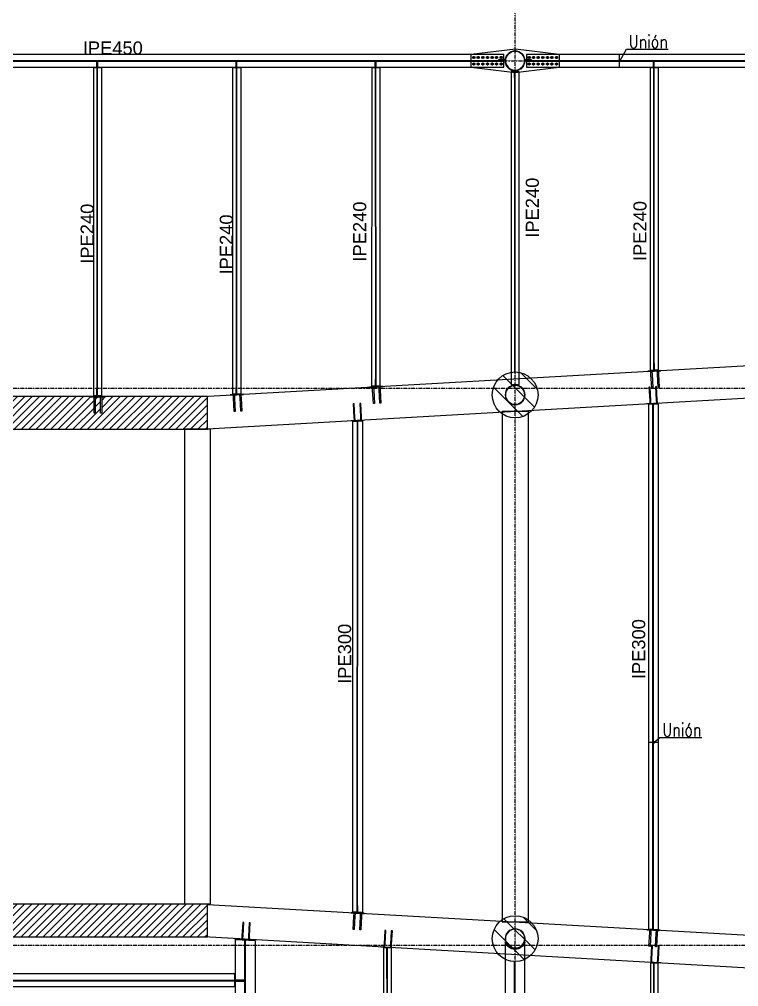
# Model space of a CAD drawing. Header units: millimetres. Extents: x -12345 to 95575, y -10691 to 31862.
# Drawn here: x 43429 to 54414, y 7867 to 22633 of the extents above; entities that cross this region are included whole.
import ezdxf
from ezdxf.enums import TextEntityAlignment as Align

# ---------------------------------------------------------------- set-up
doc = ezdxf.new("R2010")
doc.units = ezdxf.units.MM
doc.header["$LTSCALE"] = 0.9
doc.linetypes.add('DXK_LINE_DOT3', pattern=[5.9187, 2.979, -0.9799, 0.9799, -0.9799])
doc.layers.get('0').update_dxf_attribs({"color": 255})
for name, color, linetype, lineweight in [('E_COLUMNAS', 1, 'Continuous', 18), ('E_COLUMNAS-1', 1, 'Continuous', 25), ('E_TEXTO', 3, 'Continuous', 9), ('E_VIGAS-1', 254, 'Continuous', 25), ('E_VIGAS-2', 5, 'Continuous', 25), ('TUBO-REDONDO', 1, 'Continuous', 9)]:
    doc.layers.add(name, color=color, linetype=linetype, lineweight=lineweight)
for name, color, linetype in [('HCB-ACH_PANT', 253, 'Continuous'), ('HCB-EJES', 1, 'Continuous'), ('HCB_ALMA', 8, 'Continuous'), ('HCB_PANTALLAS', 6, 'Continuous'), ('HCB_VIGAS', 4, 'Continuous'), ('UNIÒN', 6, 'Continuous')]:
    doc.layers.add(name, color=color, linetype=linetype)
doc.styles.add('CNI_COTAS', font='romans.shx', dxfattribs={"width": 0.8})
doc.styles.add('VERDANA', font='arial.ttf')
doc.dimstyles.new('UNIÒN', dxfattribs={"dimscale": 0, "dimtxt": 200, "dimasz": 60, "dimexe": 4, "dimexo": 4, "dimgap": 15, "dimtad": 1, "dimdec": 0, "dimzin": 4, "dimdsep": 46, "dimtxsty": 'CNI_COTAS', "dimcen": -0.09, "dimclrd": 6, "dimclrt": 3, "dimadec": 0, "dimazin": 0, "dimtfac": 1, "dimtdec": 0, "dimtmove": 2, "dimatfit": 0, "dimfxl": 0.05, "dimtolj": 1, "dimtzin": 0, "dimarcsym": 0})

msp = doc.modelspace()

# ---------------------------------------------------------------- hatches: boundary and pattern name
at = {"layer": 'E_COLUMNAS'}
h = msp.add_hatch(dxfattribs=at)
h.set_pattern_fill('FP_23', color=256, scale=1000, style=0, pattern_type=2)
h.set_pattern_definition([(135, (82662.16, -140662), (-159.09903, -159.09903), [])])
h.paths.add_polyline_path([(51032.5, 16551.5), (51095.9, 16563.4), (51156.2, 16586.7), (51211.1, 16620.7), (51258.8, 16664.2), (51297.7, 16715.7), (51326.5, 16773.6), (51344.2, 16835.7), (51350.2, 16900), (51344.2, 16964.3), (51326.5, 17026.4), (51297.7, 17084.3), (51258.8, 17135.8), (51211.1, 17179.3), (51156.2, 17213.3), (51095.9, 17236.6), (51032.5, 17248.5), (50967.9, 17248.5), (50904.4, 17236.6), (50844.2, 17213.3), (50789.2, 17179.3), (50741.5, 17135.8), (50702.6, 17084.3), (50673.8, 17026.4), (50656.1, 16964.3), (50650.2, 16900), (50656.1, 16835.7), (50673.8, 16773.6), (50702.6, 16715.7), (50741.5, 16664.2), (50789.2, 16620.7), (50844.2, 16586.7), (50904.4, 16563.4), (50967.9, 16551.5)])
h = msp.add_hatch(dxfattribs=at)
h.set_pattern_fill('FP_24', color=256, scale=1000, style=0, pattern_type=2)
h.set_pattern_definition([(135, (82662.18, -140662), (-159.09903, -159.09903), [])])
h.paths.add_polyline_path([(51032.5, 8251.5), (51096, 8263.4), (51156.2, 8286.7), (51211.1, 8320.7), (51258.8, 8364.2), (51297.8, 8415.7), (51326.5, 8473.6), (51344.2, 8535.7), (51350.2, 8600), (51344.2, 8664.3), (51326.5, 8726.4), (51297.8, 8784.3), (51258.8, 8835.8), (51211.1, 8879.3), (51156.2, 8913.3), (51096, 8936.6), (51032.5, 8948.5), (50967.9, 8948.5), (50904.4, 8936.6), (50844.2, 8913.3), (50789.3, 8879.3), (50741.5, 8835.8), (50702.6, 8784.3), (50673.8, 8726.4), (50656.1, 8664.3), (50650.2, 8600), (50656.1, 8535.7), (50673.8, 8473.6), (50702.6, 8415.7), (50741.5, 8364.2), (50789.3, 8320.7), (50844.2, 8286.7), (50904.4, 8263.4), (50967.9, 8251.5)])
at = {"layer": 'HCB-ACH_PANT'}
h = msp.add_hatch(dxfattribs=at)
h.set_pattern_fill('ANSI31', color=256, scale=25)
h.set_pattern_definition([(45, (-13332.36, -5955.66), (-56.1266, 56.1266), [])])
h.paths.add_polyline_path([(46300.2, 16875.2), (44724.4, 16875.2), (44724.4, 16869.2), (44686.5, 16869.2), (44686.5, 16823.7), (44686.5, 16619.2), (44670.5, 16619.2), (44670.5, 16823.7), (44670.5, 16869.2), (44586.5, 16869.2), (44586.5, 16823.7), (44586.5, 16619.2), (44570.5, 16619.2), (44570.5, 16823.7), (44570.5, 16869.2), (44524.4, 16869.2), (42599.5, 16871.1), (42599.5, 16869.2), (42561.5, 16869.2), (42561.5, 16823.7), (42561.5, 16619.2), (42545.5, 16619.2), (42545.5, 16823.7), (42545.5, 16869.2), (42500, 16869.2), (42500, 14031.2), (42556.2, 14031.2), (42556.2, 14015.2), (42500, 14015.2), (42500, 13931.2), (42556.2, 13931.2), (42556.2, 13915.2), (42500, 13915.2), (42500, 11581.2), (42556.2, 11581.2), (42556.2, 11565.2), (42500, 11565.2), (42500, 11481.2), (42556.2, 11481.2), (42556.2, 11465.2), (42500, 11465.2), (42500, 8625.2), (46300.2, 8625.2), (46300.2, 9125.2), (42700.2, 9125.2), (42700.2, 16375.2), (46300.2, 16375.2)])
h.paths.add_polyline_path([(42445.5, 16823.7), (42445.5, 16869.2), (42399.5, 16869.2), (40474.4, 16872.3), (40474.4, 16869.2), (40436.5, 16869.2), (40436.5, 16823.7), (40436.5, 16619.2), (40420.5, 16619.2), (40420.5, 16823.7), (40420.5, 16869.2), (40336.5, 16869.2), (40336.5, 16823.7), (40336.5, 16619.2), (40320.5, 16619.2), (40320.5, 16823.7), (40320.5, 16869.2), (40274.4, 16869.2), (39468.1, 16872.2), (39468.1, 16869.2), (39430.2, 16869.2), (39430.2, 16823.7), (39430.2, 16619.2), (39414.2, 16619.2), (39414.2, 16823.7), (39414.2, 16869.2), (39330.2, 16869.2), (39330.2, 16823.7), (39330.2, 16619.2), (39314.2, 16619.2), (39314.2, 16823.7), (39314.2, 16869.2), (39268.1, 16869.2), (38904.8, 16873), (38904.8, 16869.2), (38866.9, 16869.2), (38866.9, 16823.7), (38866.9, 16619.2), (38850.9, 16619.2), (38850.9, 16823.7), (38850.9, 16869.2), (38766.9, 16869.2), (38766.9, 16823.7), (38766.9, 16619.2), (38750.9, 16619.2), (38750.9, 16823.7), (38750.9, 16869.2), (38700.2, 16869.2), (38700.2, 16375.2), (42300.2, 16375.2), (42300.2, 14069.1), (42306.2, 14069.1), (42306.2, 14031.2), (42351.7, 14031.2), (42500, 14031.2), (42500, 16869.2), (42461.5, 16869.2), (42461.5, 16823.7), (42461.5, 16619.2), (42445.5, 16619.2)])
h.paths.add_polyline_path([(42500, 11465.2), (42351.7, 11465.2), (42306.2, 11465.2), (42306.2, 11419.1), (42300.2, 9125.2), (38700.2, 9125.2), (38700.2, 8625.2), (42500, 8625.2)])
h.paths.add_polyline_path([(42500, 13915.2), (42351.7, 13915.2), (42306.2, 13915.2), (42306.2, 13869.1), (42303.4, 11619.1), (42306.2, 11619.1), (42306.2, 11581.2), (42351.7, 11581.2), (42500, 11581.2)])
h.paths.add_polyline_path([(42500, 14015.2), (42351.7, 14015.2), (42314.2, 14015.2), (42308.5, 14017.5), (42307.7, 14019.5), (42306.2, 14023.2), (42306.2, 13923.2), (42307.7, 13926.8), (42308.5, 13928.8), (42314.2, 13931.2), (42351.7, 13931.2), (42500, 13931.2)])
h.paths.add_polyline_path([(42500, 11565.2), (42351.7, 11565.2), (42314.2, 11565.2), (42308.5, 11567.5), (42307.7, 11569.5), (42306.2, 11573.2), (42306.2, 11473.2), (42307.7, 11476.8), (42308.5, 11478.8), (42314.2, 11481.2), (42351.7, 11481.2), (42500, 11481.2)])

# ---------------------------------------------------------------- linework, layer by layer
at = {"color": 1, "linetype": 'Continuous'}
for centre, radius, start, end in [((50367.4, 22050.1), 11.5, 18.0268, 198.0268), ((50367.4, 22050.1), 11.5, 198.0268, 18.0268), ((50367.4, 22050.1), 10, 90.0268, 270.0268), ((50367.4, 22050.1), 10, 270.0268, 90.0268), ((50437.4, 22050.1), 11.5, 18.0268, 198.0268), ((50437.4, 22050.1), 11.5, 198.0268, 18.0268), ((50437.4, 22050.1), 10, 90.0268, 270.0268), ((50437.4, 22050.1), 10, 270.0268, 90.0268), ((50507.4, 22050.1), 11.5, 18.0268, 198.0268), ((50507.4, 22050.1), 11.5, 198.0268, 18.0268), ((50507.4, 22050.1), 10, 90.0268, 270.0268), ((50507.4, 22050.1), 10, 270.0268, 90.0268), ((50577.4, 22050.2), 11.5, 18.0268, 198.0268), ((50577.4, 22050.2), 11.5, 198.0268, 18.0268), ((50577.4, 22050.2), 10, 90.0268, 270.0268), ((50577.4, 22050.2), 10, 270.0268, 90.0268), ((50647.4, 22050.2), 11.5, 18.0268, 198.0268), ((50647.4, 22050.2), 11.5, 198.0268, 18.0268), ((50647.4, 22050.2), 10, 90.0268, 270.0268), ((50647.4, 22050.2), 10, 270.0268, 90.0268), ((50717.4, 22050.2), 11.5, 18.0268, 198.0268), ((50717.4, 22050.2), 11.5, 198.0268, 18.0268), ((50717.4, 22050.2), 10, 90.0268, 270.0268), ((50717.4, 22050.2), 10, 270.0268, 90.0268), ((50787.4, 22050.3), 11.5, 18.0268, 198.0268), ((50787.4, 22050.3), 11.5, 198.0268, 18.0268), ((50787.4, 22050.3), 10, 90.0268, 270.0268), ((50787.4, 22050.3), 10, 270.0268, 90.0268), ((51212.4, 22049.8), 11.5, 18.0268, 198.0268), ((51212.4, 22049.8), 11.5, 198.0268, 18.0268), ((51212.4, 22049.8), 10, 90.0268, 270.0268), ((51212.4, 22049.8), 10, 270.0268, 90.0268), ((51282.4, 22049.8), 11.5, 18.0268, 198.0268), ((51282.4, 22049.8), 11.5, 198.0268, 18.0268), ((51282.4, 22049.8), 10, 90.0268, 270.0268), ((51282.4, 22049.8), 10, 270.0268, 90.0268), ((51352.4, 22049.9), 11.5, 18.0268, 198.0268), ((51352.4, 22049.9), 11.5, 198.0268, 18.0268), ((51352.4, 22049.9), 10, 90.0268, 270.0268), ((51352.4, 22049.9), 10, 270.0268, 90.0268), ((51422.4, 22049.9), 11.5, 18.0268, 198.0268), ((51422.4, 22049.9), 11.5, 198.0268, 18.0268), ((51422.4, 22049.9), 10, 90.0268, 270.0268), ((51422.4, 22049.9), 10, 270.0268, 90.0268), ((51492.4, 22049.9), 11.5, 18.0268, 198.0268), ((51492.4, 22049.9), 11.5, 198.0268, 18.0268), ((51492.4, 22049.9), 10, 90.0268, 270.0268), ((51492.4, 22049.9), 10, 270.0268, 90.0268), ((51562.4, 22050), 11.5, 18.0268, 198.0268), ((51562.4, 22050), 11.5, 198.0268, 18.0268), ((51562.4, 22050), 10, 90.0268, 270.0268), ((51562.4, 22050), 10, 270.0268, 90.0268), ((51632.4, 22050), 11.5, 18.0268, 198.0268), ((51632.4, 22050), 11.5, 198.0268, 18.0268), ((51632.4, 22050), 10, 90.0268, 270.0268), ((51632.4, 22050), 10, 270.0268, 90.0268), ((50367.4, 21950.1), 11.5, 18.0268, 198.0268), ((50367.4, 21950.1), 11.5, 198.0268, 18.0268), ((50367.4, 21950.1), 10, 90.0268, 270.0268), ((50367.4, 21950.1), 10, 270.0268, 90.0268), ((50437.4, 21950.1), 11.5, 18.0268, 198.0268), ((50437.4, 21950.1), 11.5, 198.0268, 18.0268), ((50437.4, 21950.1), 10, 90.0268, 270.0268), ((50437.4, 21950.1), 10, 270.0268, 90.0268), ((50507.4, 21950.1), 11.5, 18.0268, 198.0268), ((50507.4, 21950.1), 11.5, 198.0268, 18.0268), ((50507.4, 21950.1), 10, 90.0268, 270.0268), ((50507.4, 21950.1), 10, 270.0268, 90.0268), ((50577.4, 21950.2), 11.5, 18.0268, 198.0268), ((50577.4, 21950.2), 11.5, 198.0268, 18.0268), ((50577.4, 21950.2), 10, 90.0268, 270.0268), ((50577.4, 21950.2), 10, 270.0268, 90.0268), ((50647.4, 21950.2), 11.5, 18.0268, 198.0268), ((50647.4, 21950.2), 11.5, 198.0268, 18.0268), ((50647.4, 21950.2), 10, 90.0268, 270.0268), ((50647.4, 21950.2), 10, 270.0268, 90.0268), ((50717.4, 21950.2), 11.5, 18.0268, 198.0268), ((50717.4, 21950.2), 11.5, 198.0268, 18.0268), ((50717.4, 21950.2), 10, 90.0268, 270.0268), ((50717.4, 21950.2), 10, 270.0268, 90.0268), ((50787.4, 21950.3), 11.5, 18.0268, 198.0268), ((50787.4, 21950.3), 11.5, 198.0268, 18.0268), ((50787.4, 21950.3), 10, 90.0268, 270.0268), ((50787.4, 21950.3), 10, 270.0268, 90.0268), ((51212.4, 21949.8), 11.5, 18.0268, 198.0268), ((51212.4, 21949.8), 11.5, 198.0268, 18.0268), ((51212.4, 21949.8), 10, 90.0268, 270.0268), ((51212.4, 21949.8), 10, 270.0268, 90.0268), ((51282.4, 21949.8), 11.5, 18.0268, 198.0268), ((51282.4, 21949.8), 11.5, 198.0268, 18.0268), ((51282.4, 21949.8), 10, 90.0268, 270.0268), ((51282.4, 21949.8), 10, 270.0268, 90.0268), ((51352.4, 21949.9), 11.5, 18.0268, 198.0268), ((51352.4, 21949.9), 11.5, 198.0268, 18.0268), ((51352.4, 21949.9), 10, 90.0268, 270.0268), ((51352.4, 21949.9), 10, 270.0268, 90.0268), ((51422.4, 21949.9), 11.5, 18.0268, 198.0268), ((51422.4, 21949.9), 11.5, 198.0268, 18.0268), ((51422.4, 21949.9), 10, 90.0268, 270.0268), ((51422.4, 21949.9), 10, 270.0268, 90.0268), ((51492.4, 21949.9), 11.5, 18.0268, 198.0268), ((51492.4, 21949.9), 11.5, 198.0268, 18.0268), ((51492.4, 21949.9), 10, 90.0268, 270.0268), ((51492.4, 21949.9), 10, 270.0268, 90.0268), ((51562.4, 21950), 11.5, 18.0268, 198.0268), ((51562.4, 21950), 11.5, 198.0268, 18.0268), ((51562.4, 21950), 10, 90.0268, 270.0268), ((51562.4, 21950), 10, 270.0268, 90.0268), ((51632.4, 21950), 11.5, 18.0268, 198.0268), ((51632.4, 21950), 11.5, 198.0268, 18.0268), ((51632.4, 21950), 10, 90.0268, 270.0268), ((51632.4, 21950), 10, 270.0268, 90.0268)]:
    msp.add_arc(centre, radius, start, end, dxfattribs=at)
at = {"layer": 'E_COLUMNAS', "linetype": 'Continuous'}
for centre, radius in [((51000, 16900), 152.5), ((51000, 16900), 142.5), ((51000, 8600), 152.5), ((51000, 8600), 142.5)]:
    msp.add_circle(centre, radius, dxfattribs=at)
at = {"layer": 'E_COLUMNAS-1'}
for centre in [(51000, 16900), (51000, 8600)]:
    msp.add_circle(centre, 350, dxfattribs=at)
at = {"layer": 'E_VIGAS-1', "color": 30, "true_color": 0xf26722}
for p, q in [((50800, 16649.9), (50800, 8856.7)), ((50800, 16649.9), (51200, 16649.9)), ((51200, 16649.9), (51200, 8856.7)), ((46300.2, 9123.1), (59506.1, 8370.3)), ((50800, 8856.7), (51200, 8856.7))]:
    msp.add_line(p, q, dxfattribs=at)
msp.add_lwpolyline([(46350.2, 9128.5), (46350.2, 16375.2), (45950.2, 16375.2), (45950.2, 9128.5), (46350.2, 9128.5)], dxfattribs=at)
at = {"layer": 'E_VIGAS-2', "color": 30, "true_color": 0xf26722}
for p, q in [((46224.6, 16875.2), (59500.2, 17630.6)), ((59500.2, 17129.8), (46300.2, 16378.7)), ((59508.9, 7869.3), (46250.7, 8625.2))]:
    msp.add_line(p, q, dxfattribs=at)
at = {"layer": 'HCB-EJES', "linetype": 'DXK_LINE_DOT3'}
for p, q in [((51000, -3906.8), (51000, 29407)), ((-6888.4, 22000), (90118.8, 22000)), ((-10844.5, 17000), (94075, 17000)), ((-10844.5, 8500), (94075, 8500))]:
    msp.add_line(p, q, dxfattribs=at)
at = {"layer": 'HCB_ALMA'}
for p, q in [((42661.5, 22004.7), (50831.4, 22004.6)), ((51161.6, 22004.7), (59331.4, 22004.6)), ((42661.5, 21995.3), (50831.4, 21995.3)), ((44618.3, 16887.9), (44618.3, 21895)), ((44624.5, 16887.9), (44624.5, 21895)), ((46743.3, 16921.3), (46743.3, 21900.3)), ((46749.5, 16921.3), (46749.5, 21895)), ((48871.6, 17036), (48868.3, 21895)), ((48878.3, 17036.2), (48874.5, 21895)), ((51161.6, 21995.3), (59331.4, 21995.3)), ((53118.3, 17284), (53118.3, 21895)), ((53124.5, 17284), (53124.5, 21895)), ((50996.9, 17238.5), (50996.9, 21849.5)), ((51003.1, 17238.5), (51003.1, 21849.5)), ((53105.4, 8751.7), (53105.4, 16749.3)), ((53112.5, 8751.7), (53112.5, 16749.3)), ((48588.1, 9009.3), (48591.6, 16499.1)), ((48595.2, 9009.3), (48599.2, 16499.5)), ((46871.5, 1766.1), (46871.5, 8567.1)), ((46883, 1766.1), (46883, 8567.1)), ((49046.7, 1708.4), (49043.1, 8449.4)), ((49053.8, 1708.4), (49050.2, 8449.4)), ((50990.7, 712.7), (50990.7, 8250)), ((51002.2, 712.7), (51002.2, 8250)), ((53121.4, 1708.3), (53117.9, 8217.1)), ((53128.5, 1708.3), (53125, 8217.1)), ((34159.1, 7967.2), (46714.5, 7967.1)), ((34159.1, 7957.8), (46714.5, 7957.8))]:
    msp.add_line(p, q, dxfattribs=at)
at = {"layer": 'HCB_PANTALLAS'}
msp.add_lwpolyline([(42700.1, 16375.3), (46300.1, 16375.3), (46300.1, 16875.3), (38700.1, 16875.3), (38700.1, 16375.3), (42300.1, 16375.3), (42300.1, 9125.3), (38700.1, 9125.3), (38700.1, 8625.3), (46300.1, 8625.3), (46300.1, 9125.3), (42700.1, 9125.3)], close=True, dxfattribs=at)
at = {"layer": 'HCB_VIGAS'}
msp.add_line((46293.1, 8625.2), (46285.9, 8625.6), dxfattribs=at)
at = {"layer": 'HCB_VIGAS', "color": 8}
msp.add_lwpolyline([(51672.4, 21900), (50999.9, 21817.9), (50327.4, 21900), (50327.4, 22100), (51004.7, 22183.3), (51672.4, 22100)], close=True, dxfattribs=at)
msp.add_lwpolyline([(51672.4, 21900), (50999.9, 21817.9), (50327.4, 21900), (50327.4, 22100), (51004.7, 22183.3), (51672.4, 22100)], close=True, dxfattribs=at)
at = {"layer": 'HCB_VIGAS'}
for points in [[(50327.4, 21905), (50827.4, 21905), (50827.4, 22095), (50327.4, 22095), (43172.5, 22095), (42672.5, 22095), (42672.5, 21905), (43172.5, 21905)], [(50367.4, 22032.7), (50352.4, 22041.4), (50352.4, 22058.7), (50367.4, 22067.4), (50382.4, 22058.7), (50382.4, 22041.4)], [(50437.4, 22032.8), (50422.4, 22041.4), (50422.4, 22058.7), (50437.4, 22067.4), (50452.4, 22058.8), (50452.4, 22041.4)], [(50507.4, 22032.8), (50492.4, 22041.5), (50492.4, 22058.8), (50507.4, 22067.4), (50522.4, 22058.8), (50522.4, 22041.5)], [(50577.4, 22032.8), (50562.4, 22041.5), (50562.4, 22058.8), (50577.4, 22067.5), (50592.4, 22058.8), (50592.4, 22041.5)], [(50647.4, 22032.9), (50632.4, 22041.5), (50632.4, 22058.8), (50647.4, 22067.5), (50662.4, 22058.9), (50662.4, 22041.5)], [(50717.4, 22032.9), (50702.4, 22041.6), (50702.4, 22058.9), (50717.4, 22067.5), (50732.4, 22058.9), (50732.4, 22041.6)], [(50846.3, 22014.6), (50747.5, 22014.9), (50747.4, 22004.9), (50845.4, 22004.6), (50847.4, 22004.6), (50847.5, 22014.6)], [(50787.4, 22032.9), (50772.4, 22041.6), (50772.4, 22058.9), (50787.4, 22067.6), (50802.4, 22058.9), (50802.4, 22041.6)], [(51152.4, 22004.7), (51154.4, 22004.7), (51252.4, 22004.7), (51252.4, 22014.7), (51153.5, 22014.7), (51152.4, 22014.7)], [(58827.5, 21905), (59327.5, 21905), (59327.5, 22095), (58827.5, 22095), (51672.4, 22095), (51172.4, 22095), (51172.4, 21905), (51672.4, 21905)], [(51212.4, 22032.5), (51197.4, 22041.1), (51197.3, 22058.5), (51212.3, 22067.1), (51227.3, 22058.5), (51227.4, 22041.2)], [(51282.4, 22032.5), (51267.4, 22041.2), (51267.3, 22058.5), (51282.3, 22067.2), (51297.3, 22058.5), (51297.4, 22041.2)], [(51352.4, 22032.5), (51337.4, 22041.2), (51337.3, 22058.5), (51352.3, 22067.2), (51367.3, 22058.5), (51367.4, 22041.2)], [(51422.4, 22032.6), (51407.4, 22041.2), (51407.3, 22058.6), (51422.3, 22067.2), (51437.3, 22058.6), (51437.4, 22041.2)], [(51492.4, 22032.6), (51477.4, 22041.3), (51477.3, 22058.6), (51492.3, 22067.3), (51507.3, 22058.6), (51507.4, 22041.3)], [(51562.4, 22032.6), (51547.4, 22041.3), (51547.3, 22058.6), (51562.3, 22067.3), (51577.3, 22058.6), (51577.4, 22041.3)], [(51632.4, 22032.7), (51617.4, 22041.3), (51617.3, 22058.7), (51632.3, 22067.3), (51647.3, 22058.7), (51647.4, 22041.3)], [(44565, 16885.2), (44565, 21895), (44685, 21895), (44685, 16885.2)], [(44608.5, 21905), (44618.5, 21905), (44618.5, 21995.3), (44608.5, 21995.3)], [(44618.5, 21895), (44625.6, 21895), (44625.6, 21985.3), (44618.5, 21985.3)], [(46690, 16911.7), (46690, 21895), (46810, 21895), (46810, 16918.5)], [(46733.5, 21905), (46743.5, 21905), (46743.5, 21995.3), (46733.5, 21995.3)], [(46743.5, 21895), (46750.6, 21895), (46750.6, 21985.3), (46743.5, 21985.3)], [(48814.3, 17032.6), (48815, 21895), (48935, 21895), (48935, 17039.4)], [(48858.5, 21905), (48868.5, 21905), (48868.5, 21995.3), (48858.5, 21995.3)], [(48868.5, 21895), (48875.6, 21895), (48875.6, 21985.3), (48868.5, 21985.3)], [(50367.4, 21932.7), (50352.4, 21941.4), (50352.4, 21958.7), (50367.4, 21967.4), (50382.4, 21958.7), (50382.4, 21941.4)], [(50437.4, 21932.8), (50422.4, 21941.4), (50422.4, 21958.7), (50437.4, 21967.4), (50452.4, 21958.8), (50452.4, 21941.4)], [(50507.4, 21932.8), (50492.4, 21941.5), (50492.4, 21958.8), (50507.4, 21967.4), (50522.4, 21958.8), (50522.4, 21941.5)], [(50577.4, 21932.8), (50562.4, 21941.5), (50562.4, 21958.8), (50577.4, 21967.5), (50592.4, 21958.8), (50592.4, 21941.5)], [(50647.4, 21932.9), (50632.4, 21941.5), (50632.4, 21958.8), (50647.4, 21967.5), (50662.4, 21958.9), (50662.4, 21941.5)], [(50717.4, 21932.9), (50702.4, 21941.6), (50702.4, 21958.9), (50717.4, 21967.5), (50732.4, 21958.9), (50732.4, 21941.6)], [(50787.4, 21932.9), (50772.4, 21941.6), (50772.4, 21958.9), (50787.4, 21967.6), (50802.4, 21958.9), (50802.4, 21941.6)], [(51212.4, 21932.5), (51197.4, 21941.1), (51197.4, 21958.5), (51212.4, 21967.1), (51227.4, 21958.5), (51227.4, 21941.2)], [(51282.4, 21932.5), (51267.4, 21941.2), (51267.4, 21958.5), (51282.4, 21967.2), (51297.4, 21958.5), (51297.4, 21941.2)], [(51352.4, 21932.5), (51337.4, 21941.2), (51337.4, 21958.5), (51352.4, 21967.2), (51367.4, 21958.5), (51367.4, 21941.2)], [(51422.4, 21932.6), (51407.4, 21941.2), (51407.4, 21958.6), (51422.4, 21967.2), (51437.4, 21958.6), (51437.4, 21941.2)], [(51492.4, 21932.6), (51477.4, 21941.3), (51477.4, 21958.6), (51492.4, 21967.3), (51507.4, 21958.6), (51507.4, 21941.3)], [(51562.4, 21932.6), (51547.4, 21941.3), (51547.4, 21958.6), (51562.4, 21967.3), (51577.4, 21958.6), (51577.4, 21941.3)], [(51632.4, 21932.7), (51617.4, 21941.3), (51617.4, 21958.7), (51632.4, 21967.3), (51647.4, 21958.7), (51647.4, 21941.3)], [(53065, 17274.4), (53065, 21895), (53185, 21895), (53185, 17281.3)], [(53108.5, 21905), (53118.5, 21905), (53118.5, 21995.3), (53108.5, 21995.3)], [(53118.5, 21895), (53125.6, 21895), (53125.6, 21985.3), (53118.5, 21985.3)], [(50986.9, 21846.3), (50986.9, 21737.5), (50996.9, 21737.5), (50996.9, 21845.3), (50996.9, 21847.5), (50986.9, 21847.5)], [(53122, 17267.7), (53116, 17267.3), (53116, 17277.9), (53116, 17377.9), (53122, 17377.9), (53122, 17277.9)], [(48871.7, 17025.8), (48865.7, 17025.5), (48865.6, 17036), (48865.6, 17136), (48871.6, 17136), (48871.6, 17036)], [(53026.1, 17256.2), (53225.7, 17267.6), (53225.4, 17273.6), (53025.7, 17262.2)], [(44619, 16875.2), (44613, 16875.2), (44613, 16885.2), (44613, 16985.2), (44619, 16985.2), (44619, 16885.2)], [(46747, 16904.9), (46741, 16904.6), (46741, 16915.1), (46741, 17015.1), (46747, 17015.1), (46747, 16915.1)], [(48775.7, 17014.4), (48975.4, 17025.7), (48975, 17031.7), (48775.4, 17020.3)], [(44524.4, 16869.2), (44724.4, 16869.2), (44724.4, 16875.2), (44524.4, 16875.2)], [(46651.1, 16893.5), (46850.7, 16904.8), (46850.4, 16910.8), (46650.7, 16899.5)], [(53012.3, 16766.6), (53212, 16778.1), (53212.3, 16772.1), (53012.7, 16760.6)], [(53037.5, 16752.1), (53037.5, 8749), (53187.5, 8740.5), (53187.5, 16760.6)], [(53108.9, 16766.1), (53103, 16765.8), (53102.9, 16756), (53102.9, 16656), (53108.9, 16656), (53108.9, 16756)], [(48495, 16509.5), (48694.7, 16521), (48695, 16515), (48495.4, 16503.5)], [(48520.2, 9006.6), (48520.2, 16495), (48670.2, 16503.6), (48670.2, 8998)], [(48591.6, 16509.1), (48585.7, 16508.7), (48585.6, 16498.9), (48585.6, 16398.9), (48591.6, 16398.9), (48591.6, 16498.9)], [(48591.6, 8992.5), (48585.7, 8992.8), (48585.6, 9002.7), (48585.6, 9102.7), (48591.6, 9102.7), (48591.6, 9002.7)], [(48495, 8992), (48694.7, 8980.6), (48695, 8986.6), (48495.4, 8998)], [(53012.3, 8734.5), (53212, 8723), (53212.3, 8729), (53012.7, 8740.5)], [(53108.9, 8735), (53103, 8735.3), (53102.9, 8745.1), (53102.9, 8845.1), (53108.9, 8845.1), (53108.9, 8745.1)], [(46715.8, 8604.6), (47045.7, 8585.8), (47045.7, 8579.8), (46715.8, 8598.6)], [(47030.8, 8570.7), (47030.8, 1708.3), (47001, 1708.3), (46760.6, 1708.3), (46730.8, 1708.3), (46730.8, 5563), (46730.8, 8587.8)], [(48949.3, 8477.3), (49149, 8465.9), (49148.6, 8459.9), (48949, 8471.4)], [(48990.2, 8459), (48990.2, 1708.4), (49110.2, 1708.4), (49110.2, 8452.1)], [(53024.1, 8245), (53223.8, 8233.6), (53223.4, 8227.6), (53023.8, 8239)], [(53065, 8226.7), (53065, 1708.4), (53185, 1708.4), (53185, 8219.8)], [(46861.5, 7960.2), (46861.5, 7967.3), (46718.1, 7967.2), (46718.1, 7960.1)], [(46871.5, 7950.2), (46871.5, 7960.2), (46730.8, 7960.1), (46730.8, 7950.1)]]:
    msp.add_lwpolyline(points, close=True, dxfattribs=at)
for points in [[(51060, 17050.2), (51060, 21825.2), (51060, 21837.5), (50940, 21837.5), (50940, 21825.2), (50940, 17050.2, -0.1686754)], [(50850, 8549.6), (50850, 1853.4), (50850, 1353.4), (50850, 1174.7), (51150, 1174.7), (51150, 1353.4), (51150, 1853.4), (51150, 8549.6, -0.7477657)]]:
    msp.add_lwpolyline(points, format="xyb", close=True, dxfattribs=at)
at = {"layer": 'HCB_VIGAS', "color": 5}
for points in [[(53076.6, 17257.6), (53080.1, 17259.3), (53083.8, 17258), (53085.9, 17257.3), (53088.5, 17251.8), (53090.7, 17214.3), (53102.3, 17010.1), (53086.3, 17009.2), (53074.7, 17213.4), (53072.5, 17250.8), (53074.6, 17256.6)], [(53176.4, 17263.3), (53179.9, 17265), (53183.6, 17263.7), (53185.7, 17263), (53188.4, 17257.4), (53190.5, 17220), (53202.1, 17015.8), (53186.1, 17014.9), (53174.5, 17219.1), (53172.4, 17256.5), (53174.4, 17262.3)], [(48826.2, 17015.7), (48829.7, 17017.4), (48833.4, 17016.1), (48835.5, 17015.4), (48838.2, 17009.9), (48840.3, 16972.5), (48851.9, 16768.3), (48835.9, 16767.4), (48824.3, 16971.6), (48822.2, 17009), (48824.2, 17014.8)], [(48926, 17021.4), (48929.6, 17023.1), (48933.3, 17021.8), (48935.3, 17021.1), (48938, 17015.6), (48940.1, 16978.1), (48951.8, 16774), (48935.8, 16773.1), (48924.2, 16977.2), (48922, 17014.7), (48924, 17020.5)], [(53062.6, 16771), (53066.3, 16769.7), (53069.9, 16771.4), (53071.8, 16772.4), (53073.9, 16778.1), (53071.7, 16815.6), (53060, 17019.7), (53044, 17018.8), (53055.7, 16814.7), (53057.9, 16777.2), (53060.6, 16771.7)], [(53162.5, 16776.7), (53166.2, 16775.4), (53169.7, 16777.1), (53171.7, 16778.1), (53173.7, 16783.9), (53171.5, 16821.3), (53159.8, 17025.5), (53143.8, 17024.6), (53155.6, 16820.4), (53157.7, 16783), (53160.4, 16777.4)], [(44574.9, 16867.7), (44578.5, 16869.2), (44582.2, 16867.7), (44584.2, 16866.8), (44586.5, 16861.2), (44586.5, 16823.7), (44586.5, 16619.2), (44570.5, 16619.2), (44570.5, 16823.7), (44570.5, 16861.2), (44572.9, 16866.8)], [(44674.9, 16867.7), (44678.5, 16869.2), (44682.2, 16867.7), (44684.2, 16866.8), (44686.5, 16861.2), (44686.5, 16823.7), (44686.5, 16619.2), (44670.5, 16619.2), (44670.5, 16823.7), (44670.5, 16861.2), (44672.9, 16866.8)], [(46701.6, 16894.8), (46705.1, 16896.5), (46708.8, 16895.2), (46710.9, 16894.5), (46713.5, 16889), (46715.7, 16851.6), (46727.3, 16647.4), (46711.3, 16646.5), (46699.7, 16850.7), (46697.5, 16888.1), (46699.6, 16893.9)], [(46801.4, 16900.5), (46804.9, 16902.2), (46808.6, 16900.9), (46810.7, 16900.2), (46813.4, 16894.7), (46815.5, 16857.2), (46827.1, 16653.1), (46811.1, 16652.2), (46799.5, 16856.3), (46797.4, 16893.8), (46799.4, 16899.6)], [(48545.3, 16513.9), (48549, 16512.6), (48552.6, 16514.3), (48554.6, 16515.3), (48556.6, 16521.1), (48554.4, 16558.5), (48542.7, 16762.7), (48526.7, 16761.8), (48538.4, 16557.6), (48540.6, 16520.2), (48543.3, 16514.7)], [(48645.2, 16519.7), (48648.9, 16518.4), (48652.4, 16520.1), (48654.4, 16521), (48656.4, 16526.8), (48654.2, 16564.3), (48642.5, 16768.4), (48626.5, 16767.5), (48638.3, 16563.3), (48640.4, 16525.9), (48643.1, 16520.4)], [(48545.3, 8987.6), (48549, 8988.9), (48552.6, 8987.2), (48554.6, 8986.3), (48556.6, 8980.5), (48554.4, 8943.1), (48542.7, 8738.9), (48526.7, 8739.8), (48538.4, 8944), (48540.6, 8981.4), (48543.3, 8986.9)], [(48645.2, 8981.9), (48648.9, 8983.2), (48652.4, 8981.5), (48654.4, 8980.5), (48656.4, 8974.8), (48654.2, 8937.3), (48642.5, 8733.2), (48626.5, 8734.1), (48638.3, 8938.2), (48640.4, 8975.7), (48643.1, 8981.2)], [(46830.4, 8599.7), (46833.9, 8598), (46837.6, 8599.2), (46839.7, 8600), (46842.3, 8605.5), (46844.5, 8642.9), (46856.2, 8847.1), (46840.2, 8848), (46828.5, 8643.8), (46826.4, 8606.4), (46828.4, 8600.6)], [(46930.2, 8593.9), (46933.7, 8592.2), (46937.4, 8593.5), (46939.5, 8594.2), (46942.2, 8599.8), (46944.3, 8637.2), (46956, 8841.4), (46940.1, 8842.3), (46928.3, 8638.1), (46926.2, 8600.7), (46928.2, 8594.9)], [(48999.8, 8476), (49003.3, 8474.2), (49007, 8475.5), (49009.1, 8476.3), (49011.8, 8481.8), (49013.9, 8519.2), (49025.6, 8723.4), (49009.7, 8724.3), (48997.9, 8520.1), (48995.8, 8482.7), (48997.8, 8476.9)], [(49099.6, 8470.2), (49103.2, 8468.5), (49106.9, 8469.8), (49108.9, 8470.5), (49111.6, 8476.1), (49113.8, 8513.5), (49125.5, 8717.7), (49109.5, 8718.6), (49097.8, 8514.4), (49095.6, 8477), (49097.6, 8471.2)], [(53062.6, 8730.1), (53066.3, 8731.4), (53069.9, 8729.7), (53071.8, 8728.7), (53073.9, 8723), (53071.7, 8685.5), (53060, 8481.4), (53044, 8482.3), (53055.7, 8686.4), (53057.9, 8723.9), (53060.6, 8729.4)], [(53162.5, 8724.4), (53166.2, 8725.7), (53169.7, 8724), (53171.7, 8723), (53173.7, 8717.2), (53171.5, 8679.8), (53159.8, 8475.6), (53143.8, 8476.5), (53155.6, 8680.7), (53157.7, 8718.1), (53160.4, 8723.6)], [(53074.6, 8243.6), (53078.1, 8241.9), (53081.8, 8243.2), (53083.9, 8244), (53086.6, 8249.5), (53088.7, 8286.9), (53100.4, 8491.1), (53084.5, 8492), (53072.7, 8287.8), (53070.6, 8250.4), (53072.6, 8244.6)], [(53174.4, 8237.9), (53178, 8236.2), (53181.7, 8237.5), (53183.7, 8238.2), (53186.4, 8243.7), (53188.5, 8281.2), (53200.3, 8485.3), (53184.3, 8486.3), (53172.6, 8282.1), (53170.4, 8244.7), (53172.4, 8238.9)]]:
    msp.add_lwpolyline(points, close=True, dxfattribs=at)
at = {"layer": 'HCB_VIGAS'}
for points in [[(46869.8, 8589.9), (46869.7, 8479.7), (46875.7, 8479.7), (46875.8, 8589.5), (46869.8, 8589.9)], [(49039.2, 8466.2), (49039.2, 8356), (49045.2, 8356), (49045.2, 8465.8), (49039.2, 8466.2)], [(53114, 8233.9), (53114, 8123.7), (53120, 8123.7), (53120, 8233.5), (53114, 8233.9)], [(34162.7, 7870), (46718, 7870), (46718, 8060), (42287.5, 8060), (34162.7, 8057.5), (34162.7, 7870), (34162.7, 7870)]]:
    msp.add_lwpolyline(points, dxfattribs=at)
at = {"layer": 'TUBO-REDONDO'}
for points in [[(51149.5, 22029.8, 1), (50850.3, 21970.2, 1)], [(51139.7, 21972.2, 1), (50860.1, 22027.8, 1)]]:
    msp.add_lwpolyline(points, format="xyb", close=True, dxfattribs=at)
at = {"layer": 'UNIÒN', "color": 2, "const_width": 25}
for points in [[(52594.3, 21987.5, 1), (52594.3, 22012.5, 1)], [(53100, 11596.5, 1), (53125, 11596.5, 1)]]:
    msp.add_lwpolyline(points, format="xyb", close=True, dxfattribs=at)
at = {"layer": 'UNIÒN'}
for points in [[(52594.3, 21905), (52594.3, 22094)], [(53037.5, 11596.5), (53187.5, 11596.5)]]:
    msp.add_lwpolyline(points, dxfattribs=at)

# ---------------------------------------------------------------- texts
at = {"layer": 'E_TEXTO', "style": 'VERDANA'}
msp.add_text('IPE450', height=200, dxfattribs=at).set_placement((44856.6, 22095), align=Align.CENTER)
for s, p in [('IPE240', (51362.3, 19757.6)), ('IPE240', (44565, 19360.1)), ('IPE240', (48726, 19392.9)), ('IPE240', (53005.8, 19401.1)), ('IPE240', (46690, 19196.1)), ('IPE300', (52986.4, 13019)), ('IPE300', (48496.3, 12947.6))]:
    msp.add_text(s, height=200, rotation=90, dxfattribs=at).set_placement(p, align=Align.CENTER)
at = {"layer": 'UNIÒN', "color": 3, "char_height": 200, "attachment_point": 7, "style": 'CNI_COTAS'}
for insert in [(52735.8, 22192.7), (53248.8, 11687)]:
    msp.add_mtext('Unión', dxfattribs=dict(at, insert=insert))

# ---------------------------------------------------------------- leaders
at = {"layer": 'UNIÒN', "annotation_type": 0, "has_hookline": 1, "hookline_direction": 0, "text_width": 601.9}
for points in [[(52606, 22004.6), (52699.3, 22175.5), (52720.8, 22177.7)], [(53117.2, 11594.1), (53212.3, 11672), (53233.8, 11672)]]:
    msp.add_leader(points, dimstyle='UNIÒN', override={"dimscale": 1}, dxfattribs=at)

doc.saveas('drawing.dxf')
